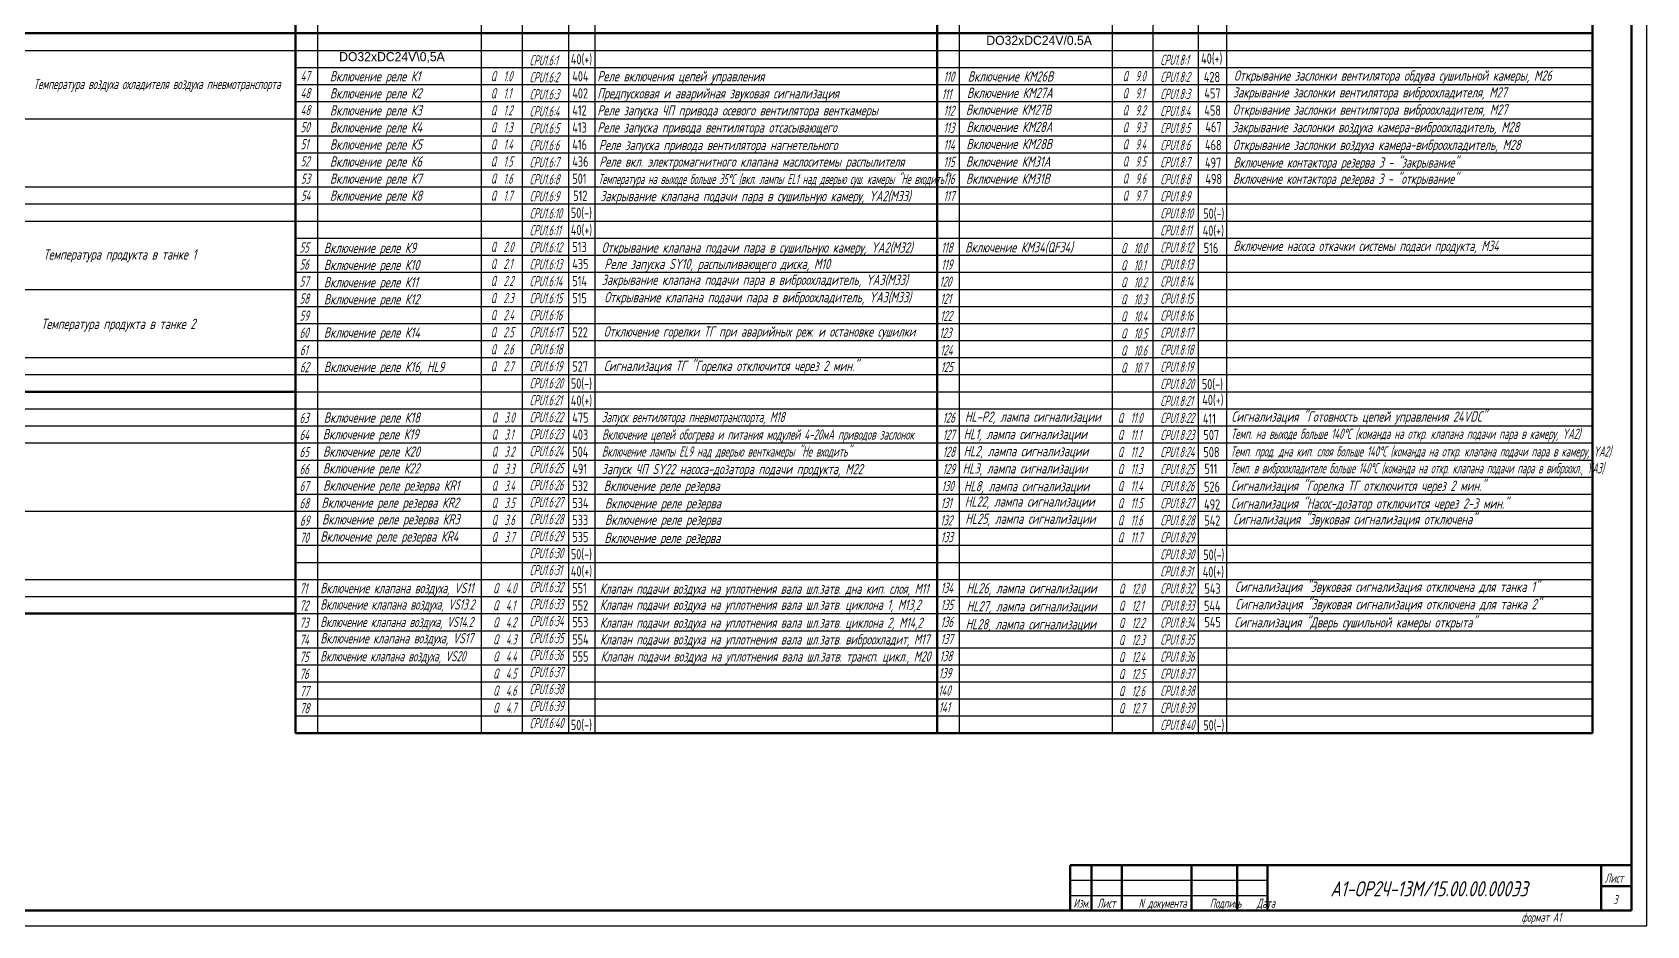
# Model space of a CAD drawing. Header units: millimetres. Extents: x 14016 to 19364, y 4274 to 5404.
# Drawn here: x 17965 to 18497, y 4274 to 4568 of the extents above; entities that cross this region are included whole.
import ezdxf
from ezdxf.enums import TextEntityAlignment as Align

# ---------------------------------------------------------------- set-up
doc = ezdxf.new("R2010")
doc.units = ezdxf.units.MM
doc.header["$LTSCALE"] = 15
doc.linetypes.add('DOT', pattern=[0.25, 0, -0.25])
for name, color, linetype, lineweight in [('0.35 TEXT', 7, 'Continuous', 35), ('LWT 0.5', 7, 'Continuous', 50), ('LWT 0.6', 7, 'Continuous', 50)]:
    doc.layers.add(name, color=color, linetype=linetype, lineweight=lineweight)
doc.styles.add('33', font='gost.shx', dxfattribs={"width": 0.7, "oblique": 15, "height": 3.5})
doc.styles.add('35', font='gost.shx', dxfattribs={"width": 0.7, "oblique": 15, "height": 5})
doc.styles.add('OPSI', font='ISI-ROMANS_PL.SHX', dxfattribs={"height": 1.5})

msp = doc.modelspace()

# ---------------------------------------------------------------- linework, layer by layer
for p, q in [((18496.61, 4273.56, -0.02), (18496.61, 4867.56, -0.02)), ((18058.56, 4815.18, -0.02), (18058.56, 4337.05, -0.02)), ((18112.46, 4815.18, -0.02), (18112.46, 4337.05, -0.02)), ((18126.07, 4815.18, -0.02), (18126.07, 4337.05, -0.02)), ((18141.34, 4815.18, -0.02), (18141.34, 4337.05, -0.02)), ((18150.01, 4815.18, -0.02), (18150.01, 4337.05, -0.02)), ((18270.07, 4815.18, -0.02), (18270.07, 4337.05, -0.02)), ((18320.41, 4815.18, -0.02), (18320.41, 4337.05, -0.02)), ((18333.82, 4815.18, -0.02), (18333.82, 4337.05, -0.02)), ((18348.84, 4815.18, -0.02), (18348.84, 4337.05, -0.02)), ((18358.1, 4815.18, -0.02), (18358.1, 4337.05, -0.02)), ((17924.03, 4562.05, -0.02), (18051.3, 4562.05, -0.02)), ((17924.03, 4562.05, -0.02), (18051.3, 4562.05, -0.02)), ((18051.3, 4562.05, -0.02), (18112.46, 4562.05, -0.02)), ((18112.46, 4562.05, -0.02), (18262.81, 4562.05, -0.02)), ((18262.81, 4562.05, -0.02), (18326.74, 4562.05, -0.02)), ((18326.74, 4562.05, -0.02), (18478.74, 4562.05, -0.02)), ((18051.3, 4556.43, -0.02), (18112.46, 4556.43, -0.02)), ((18112.46, 4556.43, -0.02), (18262.81, 4556.43, -0.02)), ((18262.81, 4556.43, -0.02), (18478.74, 4556.43, -0.02)), ((18051.3, 4550.8, -0.02), (18112.46, 4550.8, -0.02)), ((18112.46, 4550.8, -0.02), (18262.81, 4550.8, -0.02)), ((18262.81, 4550.8, -0.02), (18326.74, 4550.8, -0.02)), ((18326.74, 4550.8, -0.02), (18478.74, 4550.8, -0.02)), ((18051.3, 4545.18, -0.02), (18112.46, 4545.18, -0.02)), ((18112.46, 4545.18, -0.02), (18262.81, 4545.18, -0.02)), ((18262.81, 4545.18, -0.02), (18326.74, 4545.18, -0.02)), ((18326.74, 4545.18, -0.02), (18478.74, 4545.18, -0.02)), ((17924.03, 4539.55, -0.02), (18051.3, 4539.55, -0.02)), ((17924.03, 4539.55, -0.02), (18051.3, 4539.55, -0.02)), ((18051.3, 4539.55, -0.02), (18112.46, 4539.55, -0.02)), ((18112.46, 4539.55, -0.02), (18262.81, 4539.55, -0.02)), ((18262.81, 4539.55, -0.02), (18326.74, 4539.55, -0.02)), ((18262.81, 4539.55, -0.02), (18326.74, 4539.55, -0.02)), ((18326.74, 4539.55, -0.02), (18478.74, 4539.55, -0.02)), ((18326.74, 4539.55, -0.02), (18478.74, 4539.55, -0.02)), ((18051.3, 4533.93, -0.02), (18112.46, 4533.93, -0.02)), ((18112.46, 4533.93, -0.02), (18262.81, 4533.93, -0.02)), ((18262.81, 4533.93, -0.02), (18326.74, 4533.93, -0.02)), ((18326.74, 4533.93, -0.02), (18478.74, 4533.93, -0.02)), ((18051.3, 4528.3, -0.02), (18112.46, 4528.3, -0.02)), ((18051.3, 4528.3, -0.02), (18112.46, 4528.3, -0.02)), ((18112.46, 4528.3, -0.02), (18262.81, 4528.3, -0.02)), ((18112.46, 4528.3, -0.02), (18262.81, 4528.3, -0.02)), ((18262.81, 4528.3, -0.02), (18326.74, 4528.3, -0.02)), ((18326.74, 4528.3, -0.02), (18478.74, 4528.3, -0.02)), ((18051.3, 4522.68, -0.02), (18112.46, 4522.68, -0.02)), ((18112.46, 4522.68, -0.02), (18262.81, 4522.68, -0.02)), ((18262.81, 4522.68, -0.02), (18326.74, 4522.68, -0.02)), ((18326.74, 4522.68, -0.02), (18478.74, 4522.68, -0.02)), ((17924.03, 4517.05, -0.02), (18051.3, 4517.05, -0.02)), ((18051.3, 4517.05, -0.02), (18112.46, 4517.05, -0.02)), ((18112.46, 4517.05, -0.02), (18262.81, 4517.05, -0.02)), ((18262.81, 4517.05, -0.02), (18326.74, 4517.05, -0.02)), ((18262.81, 4517.05, -0.02), (18326.74, 4517.05, -0.02)), ((18326.74, 4517.05, -0.02), (18478.74, 4517.05, -0.02)), ((18326.74, 4517.05, -0.02), (18478.74, 4517.05, -0.02)), ((17924.03, 4511.43, -0.02), (18051.3, 4511.43, -0.02)), ((18051.3, 4511.43, -0.02), (18112.46, 4511.43, -0.02)), ((18112.46, 4511.43, -0.02), (18262.81, 4511.43, -0.02)), ((18262.81, 4511.43, -0.02), (18326.74, 4511.43, -0.02)), ((18326.74, 4511.43, -0.02), (18478.74, 4511.43, -0.02)), ((17924.03, 4505.8, -0.02), (18051.3, 4505.8, -0.02)), ((18051.3, 4505.8, -0.02), (18112.46, 4505.8, -0.02)), ((18051.3, 4505.8, -0.02), (18112.46, 4505.8, -0.02)), ((18112.46, 4505.8, -0.02), (18262.81, 4505.8, -0.02)), ((18112.46, 4505.8, -0.02), (18262.81, 4505.8, -0.02)), ((18262.81, 4505.8, -0.02), (18326.74, 4505.8, -0.02)), ((18326.74, 4505.8, -0.02), (18478.74, 4505.8, -0.02)), ((18051.3, 4500.18, -0.02), (18112.46, 4500.18, -0.02)), ((18112.46, 4500.18, -0.02), (18262.81, 4500.18, -0.02)), ((18262.81, 4500.18, -0.02), (18326.74, 4500.18, -0.02)), ((18326.74, 4500.18, -0.02), (18478.74, 4500.18, -0.02)), ((18051.3, 4494.55, -0.02), (18112.46, 4494.55, -0.02)), ((18112.46, 4494.55, -0.02), (18262.81, 4494.55, -0.02)), ((18262.81, 4494.55, -0.02), (18326.74, 4494.55, -0.02)), ((18262.81, 4494.55, -0.02), (18326.74, 4494.55, -0.02)), ((18326.74, 4494.55, -0.02), (18478.74, 4494.55, -0.02)), ((18326.74, 4494.55, -0.02), (18478.74, 4494.55, -0.02)), ((18051.3, 4488.93, -0.02), (18112.46, 4488.93, -0.02)), ((18112.46, 4488.93, -0.02), (18262.81, 4488.93, -0.02)), ((18262.81, 4488.93, -0.02), (18326.74, 4488.93, -0.02)), ((18326.74, 4488.93, -0.02), (18478.74, 4488.93, -0.02)), ((17924.03, 4483.3, -0.02), (18051.3, 4483.3, -0.02)), ((18051.3, 4483.3, -0.02), (18112.46, 4483.3, -0.02)), ((18051.3, 4483.3, -0.02), (18112.46, 4483.3, -0.02)), ((18112.46, 4483.3, -0.02), (18262.81, 4483.3, -0.02)), ((18112.46, 4483.3, -0.02), (18262.81, 4483.3, -0.02)), ((18262.81, 4483.3, -0.02), (18326.74, 4483.3, -0.02)), ((18326.74, 4483.3, -0.02), (18478.74, 4483.3, -0.02)), ((18051.3, 4477.68, -0.02), (18112.46, 4477.68, -0.02)), ((18112.46, 4477.68, -0.02), (18262.81, 4477.68, -0.02)), ((18262.81, 4477.68, -0.02), (18326.74, 4477.68, -0.02)), ((18262.81, 4477.68, -0.02), (18326.74, 4477.68, -0.02)), ((18326.74, 4477.68, -0.02), (18478.74, 4477.68, -0.02)), ((18326.74, 4477.68, -0.02), (18478.74, 4477.68, -0.02)), ((18051.3, 4472.05, -0.02), (18112.46, 4472.05, -0.02)), ((18112.46, 4472.05, -0.02), (18262.81, 4472.05, -0.02)), ((18262.81, 4472.05, -0.02), (18326.74, 4472.05, -0.02)), ((18326.74, 4472.05, -0.02), (18478.74, 4472.05, -0.02)), ((18051.3, 4466.43, -0.02), (18112.46, 4466.43, -0.02)), ((18112.46, 4466.43, -0.02), (18262.81, 4466.43, -0.02)), ((18262.81, 4466.43, -0.02), (18326.74, 4466.43, -0.02)), ((18262.81, 4466.43, -0.02), (18326.74, 4466.43, -0.02)), ((18326.74, 4466.43, -0.02), (18478.74, 4466.43, -0.02)), ((18326.74, 4466.43, -0.02), (18478.74, 4466.43, -0.02)), ((17924.03, 4460.8, -0.02), (18051.3, 4460.8, -0.02)), ((18051.3, 4460.8, -0.02), (18112.46, 4460.8, -0.02)), ((18051.3, 4460.8, -0.02), (18112.46, 4460.8, -0.02)), ((18112.46, 4460.8, -0.02), (18262.81, 4460.8, -0.02)), ((18112.46, 4460.8, -0.02), (18262.81, 4460.8, -0.02)), ((18262.81, 4460.8, -0.02), (18326.74, 4460.8, -0.02)), ((18262.81, 4460.8, -0.02), (18326.74, 4460.8, -0.02)), ((18326.74, 4460.8, -0.02), (18478.74, 4460.8, -0.02)), ((18326.74, 4460.8, -0.02), (18478.74, 4460.8, -0.02)), ((17924.03, 4455.18, -0.02), (18051.3, 4455.18, -0.02)), ((18051.3, 4455.18, -0.02), (18112.46, 4455.18, -0.02)), ((18112.46, 4455.18, -0.02), (18262.81, 4455.18, -0.02)), ((18262.81, 4455.18, -0.02), (18326.74, 4455.18, -0.02)), ((18262.81, 4455.18, -0.02), (18326.74, 4455.18, -0.02)), ((18326.74, 4455.18, -0.02), (18478.74, 4455.18, -0.02)), ((18326.74, 4455.18, -0.02), (18478.74, 4455.18, -0.02)), ((18051.3, 4449.55, -0.02), (18262.81, 4449.55, -0.02)), ((18051.3, 4449.55, -0.02), (18112.46, 4449.55, -0.02)), ((18112.46, 4449.55, -0.02), (18262.81, 4449.55, -0.02)), ((18262.81, 4449.55, -0.02), (18326.74, 4449.55, -0.02)), ((18326.74, 4449.55, -0.02), (18478.74, 4449.55, -0.02)), ((17924.03, 4443.93, -0.02), (18051.3, 4443.93, -0.02)), ((18051.3, 4443.93, -0.02), (18112.46, 4443.93, -0.02)), ((18112.46, 4443.93, -0.02), (18262.81, 4443.93, -0.02)), ((18262.81, 4443.93, -0.02), (18478.74, 4443.93, -0.02)), ((17924.03, 4438.3, -0.02), (18051.3, 4438.3, -0.02)), ((18051.3, 4438.3, -0.02), (18112.46, 4438.3, -0.02)), ((18051.3, 4438.3, -0.02), (18112.46, 4438.3, -0.02)), ((18112.46, 4438.3, -0.02), (18262.81, 4438.3, -0.02)), ((18262.81, 4438.3, -0.02), (18326.74, 4438.3, -0.02)), ((18326.74, 4438.3, -0.02), (18478.74, 4438.3, -0.02)), ((17864.28, 4432.68, -0.02), (18051.3, 4432.68, -0.02)), ((18051.3, 4432.68, -0.02), (18112.46, 4432.68, -0.02)), ((18112.46, 4432.68, -0.02), (18262.81, 4432.68, -0.02)), ((18262.81, 4432.68, -0.02), (18326.74, 4432.68, -0.02)), ((18326.74, 4432.68, -0.02), (18478.74, 4432.68, -0.02)), ((18051.3, 4427.05, -0.02), (18112.46, 4427.05, -0.02)), ((18112.46, 4427.05, -0.02), (18262.81, 4427.05, -0.02)), ((18262.81, 4427.05, -0.02), (18326.74, 4427.05, -0.02)), ((18262.81, 4427.05, -0.02), (18326.74, 4427.05, -0.02)), ((18326.74, 4427.05, -0.02), (18478.74, 4427.05, -0.02)), ((18326.74, 4427.05, -0.02), (18478.74, 4427.05, -0.02)), ((18051.3, 4421.43, -0.02), (18112.46, 4421.43, -0.02)), ((18112.46, 4421.43, -0.02), (18262.81, 4421.43, -0.02)), ((18262.81, 4421.43, -0.02), (18326.74, 4421.43, -0.02)), ((18326.74, 4421.43, -0.02), (18478.74, 4421.43, -0.02)), ((18051.3, 4415.8, -0.02), (18112.46, 4415.8, -0.02)), ((18051.3, 4415.8, -0.02), (18112.46, 4415.8, -0.02)), ((18112.46, 4415.8, -0.02), (18262.81, 4415.8, -0.02)), ((18262.81, 4415.8, -0.02), (18326.74, 4415.8, -0.02)), ((18326.74, 4415.8, -0.02), (18478.74, 4415.8, -0.02)), ((17924.03, 4410.18, -0.02), (18051.3, 4410.18, -0.02)), ((18051.3, 4410.18, -0.02), (18112.46, 4410.18, -0.02)), ((18112.46, 4410.18, -0.02), (18262.81, 4410.18, -0.02)), ((18262.81, 4410.18, -0.02), (18326.74, 4410.18, -0.02)), ((18326.74, 4410.18, -0.02), (18478.74, 4410.18, -0.02)), ((18051.3, 4404.55, -0.02), (18112.46, 4404.55, -0.02)), ((18112.46, 4404.55, -0.02), (18262.81, 4404.55, -0.02)), ((18262.81, 4404.55, -0.02), (18326.74, 4404.55, -0.02)), ((18262.81, 4404.55, -0.02), (18326.74, 4404.55, -0.02)), ((18326.74, 4404.55, -0.02), (18478.74, 4404.55, -0.02)), ((18326.74, 4404.55, -0.02), (18478.74, 4404.55, -0.02)), ((18051.3, 4398.93, -0.02), (18112.46, 4398.93, -0.02)), ((18112.46, 4398.93, -0.02), (18262.81, 4398.93, -0.02)), ((18262.81, 4398.93, -0.02), (18326.74, 4398.93, -0.02)), ((18326.74, 4398.93, -0.02), (18478.74, 4398.93, -0.02)), ((18051.3, 4393.3, -0.02), (18112.46, 4393.3, -0.02)), ((18051.3, 4393.3, -0.02), (18112.46, 4393.3, -0.02)), ((18112.46, 4393.3, -0.02), (18262.81, 4393.3, -0.02)), ((18112.46, 4393.3, -0.02), (18262.81, 4393.3, -0.02)), ((18262.81, 4393.3, -0.02), (18326.74, 4393.3, -0.02)), ((18326.74, 4393.3, -0.02), (18478.74, 4393.3, -0.02)), ((17924.03, 4387.68, -0.02), (18051.3, 4387.68, -0.02)), ((18051.3, 4387.68, -0.02), (18112.46, 4387.68, -0.02)), ((18112.46, 4387.68, -0.02), (18262.81, 4387.68, -0.02)), ((18262.81, 4387.68, -0.02), (18326.74, 4387.68, -0.02)), ((18326.74, 4387.68, -0.02), (18478.74, 4387.68, -0.02)), ((17924.03, 4382.05, -0.02), (18051.3, 4382.05, -0.02)), ((18051.3, 4382.05, -0.02), (18112.46, 4382.05, -0.02)), ((18112.46, 4382.05, -0.02), (18262.81, 4382.05, -0.02)), ((18262.81, 4382.05, -0.02), (18326.74, 4382.05, -0.02)), ((18262.81, 4382.05, -0.02), (18326.74, 4382.05, -0.02)), ((18326.74, 4382.05, -0.02), (18478.74, 4382.05, -0.02)), ((18326.74, 4382.05, -0.02), (18478.74, 4382.05, -0.02)), ((18051.3, 4376.43, -0.02), (18112.46, 4376.43, -0.02)), ((18112.46, 4376.43, -0.02), (18262.81, 4376.43, -0.02)), ((18262.81, 4376.43, -0.02), (18326.74, 4376.43, -0.02)), ((18326.74, 4376.43, -0.02), (18478.74, 4376.43, -0.02)), ((18051.3, 4370.8, -0.02), (18112.46, 4370.8, -0.02)), ((18051.3, 4370.8, -0.02), (18112.46, 4370.8, -0.02)), ((18112.46, 4370.8, -0.02), (18262.81, 4370.8, -0.02)), ((18112.46, 4370.8, -0.02), (18262.81, 4370.8, -0.02)), ((18262.81, 4370.8, -0.02), (18326.74, 4370.8, -0.02)), ((18326.74, 4370.8, -0.02), (18478.74, 4370.8, -0.02)), ((18051.3, 4365.18, -0.02), (18112.46, 4365.18, -0.02)), ((18112.46, 4365.18, -0.02), (18262.81, 4365.18, -0.02)), ((18262.81, 4365.18, -0.02), (18326.74, 4365.18, -0.02)), ((18262.81, 4365.18, -0.02), (18326.74, 4365.18, -0.02)), ((18326.74, 4365.18, -0.02), (18478.74, 4365.18, -0.02)), ((18326.74, 4365.18, -0.02), (18478.74, 4365.18, -0.02)), ((18051.3, 4359.55, -0.02), (18112.46, 4359.55, -0.02)), ((18112.46, 4359.55, -0.02), (18262.81, 4359.55, -0.02)), ((18262.81, 4359.55, -0.02), (18326.74, 4359.55, -0.02)), ((18326.74, 4359.55, -0.02), (18478.74, 4359.55, -0.02)), ((18051.3, 4353.93, -0.02), (18112.46, 4353.93, -0.02)), ((18051.3, 4353.93, -0.02), (18112.46, 4353.93, -0.02)), ((18112.46, 4353.93, -0.02), (18262.81, 4353.93, -0.02)), ((18262.81, 4353.93, -0.02), (18326.74, 4353.93, -0.02)), ((18262.81, 4353.93, -0.02), (18326.74, 4353.93, -0.02)), ((18326.74, 4353.93, -0.02), (18478.74, 4353.93, -0.02)), ((18326.74, 4353.93, -0.02), (18478.74, 4353.93, -0.02)), ((18051.3, 4348.3, -0.02), (18112.46, 4348.3, -0.02)), ((18112.46, 4348.3, -0.02), (18262.81, 4348.3, -0.02)), ((18112.46, 4348.3, -0.02), (18262.81, 4348.3, -0.02)), ((18262.81, 4348.3, -0.02), (18326.74, 4348.3, -0.02)), ((18262.81, 4348.3, -0.02), (18326.74, 4348.3, -0.02)), ((18326.74, 4348.3, -0.02), (18478.74, 4348.3, -0.02)), ((18326.74, 4348.3, -0.02), (18478.74, 4348.3, -0.02)), ((18051.3, 4342.68, -0.02), (18112.46, 4342.68, -0.02)), ((18112.46, 4342.68, -0.02), (18262.81, 4342.68, -0.02)), ((18262.81, 4342.68, -0.02), (18326.74, 4342.68, -0.02)), ((18262.81, 4342.68, -0.02), (18326.74, 4342.68, -0.02)), ((18326.74, 4342.68, -0.02), (18478.74, 4342.68, -0.02)), ((18326.74, 4342.68, -0.02), (18478.74, 4342.68, -0.02)), ((18306.61, 4288.56, -0.02), (18371.61, 4288.56, -0.02)), ((18306.61, 4283.56, -0.02), (18371.61, 4283.56, -0.02)), ((17655.61, 4273.56, -0.02), (18496.61, 4273.56, -0.02))]:
    msp.add_line(p, q)
at = {"layer": 'LWT 0.5'}
for p, q in [((18051.3, 4815.18, -0.02), (18051.3, 4337.05, -0.02)), ((18051.3, 4815.18, -0.02), (18051.3, 4337.05, -0.02)), ((18262.81, 4815.18, -0.02), (18262.81, 4337.05, -0.02)), ((18262.81, 4815.18, -0.02), (18262.81, 4337.05, -0.02)), ((18478.74, 4815.18, -0.02), (18478.74, 4337.05, -0.02)), ((17924.03, 4567.68, -0.02), (18051.3, 4567.68, -0.02)), ((18051.3, 4567.68, -0.02), (18103.24, 4567.68, -0.02)), ((18103.24, 4567.68, -0.02), (18262.81, 4567.68, -0.02)), ((18262.81, 4567.68, -0.02), (18326.74, 4567.68, -0.02)), ((18326.74, 4567.68, -0.02), (18478.74, 4567.68, -0.02)), ((17924.03, 4449.55, -0.02), (18051.3, 4449.55, -0.02)), ((17924.03, 4376.43, -0.02), (18051.3, 4376.43, -0.02)), ((18051.3, 4337.05, -0.02), (18262.81, 4337.05, -0.02)), ((18262.81, 4337.05, -0.02), (18326.74, 4337.05, -0.02)), ((18326.74, 4337.05, -0.02), (18478.74, 4337.05, -0.02))]:
    msp.add_line(p, q, dxfattribs=at)
at = {"layer": 'LWT 0.6'}
for p, q in [((18491.61, 4862.56, -0.02), (18491.61, 4278.56, -0.02)), ((18306.61, 4278.56, -0.02), (18306.61, 4293.56, -0.02)), ((18306.61, 4293.56, -0.02), (18491.61, 4293.56, -0.02)), ((18313.61, 4293.56, -0.02), (18313.61, 4278.56, -0.02)), ((18323.61, 4293.56, -0.02), (18323.61, 4278.56, -0.02)), ((18346.61, 4293.56, -0.02), (18346.61, 4278.56, -0.02)), ((18361.61, 4293.56, -0.02), (18361.61, 4278.56, -0.02)), ((18371.61, 4293.56, -0.02), (18371.61, 4278.56, -0.02)), ((18481.61, 4293.56, -0.02), (18481.61, 4278.56, -0.02)), ((18481.61, 4286.56, -0.02), (18491.61, 4286.56, -0.02)), ((18491.61, 4278.56, -0.02), (17675.61, 4278.56, -0.02))]:
    msp.add_line(p, q, dxfattribs=at)

# ---------------------------------------------------------------- texts
at = {"linetype": 'DOT', "char_height": 3, "width": 43.9347, "attachment_point": 1, "style": 'OPSI'}
for s, insert in [('DO32xDC24V/0.5A', (18278.99, 4566.87, -0.04)), ('DO32xDC24V\\\\0,5A', (18065.71, 4561.48, -0.02))]:
    msp.add_mtext(s, dxfattribs=dict(at, insert=insert))
at = {"layer": '0.35 TEXT', "style": '33', "width": 0.9}
for s, p in [('40(+)', (18142.06, 4557.45, -0.02)), ('40(+)', (18349.77, 4557.67, -0.02)), ('404', (18142.54, 4551.82, -0.02)), ('428', (18350.67, 4551.58, -0.02)), ('402', (18142.54, 4546.2, -0.02)), ('457', (18350.83, 4546.2, -0.02)), ('412', (18142.54, 4540.57, -0.02)), ('458', (18350.83, 4540.57, -0.02)), ('413', (18142.54, 4534.95, -0.02)), ('467', (18351.18, 4535.08, -0.02)), ('416', (18142.54, 4529.32, -0.02)), ('468', (18351.05, 4529.15, -0.02)), ('436', (18142.54, 4523.7, -0.02)), ('497', (18351.05, 4523.33, -0.02)), ('501', (18142.54, 4518.07, -0.02)), ('498', (18351.18, 4517.99, -0.02)), ('512', (18142.84, 4512.45, -0.02)), ('50(-)', (18142.06, 4506.82, -0.02)), ('50(-)', (18350.45, 4506.57, -0.02)), ('40(+)', (18142.06, 4501.2, -0.02)), ('40(+)', (18350.29, 4500.95, -0.02)), ('513', (18142.54, 4495.57, -0.02)), ('516', (18350.63, 4495.27, -0.02)), ('435', (18142.54, 4489.95, -0.02)), ('514', (18142.54, 4484.32, -0.02)), ('515', (18142.54, 4478.7, -0.02)), ('522', (18142.54, 4467.45, -0.02)), ('527', (18142.54, 4456.2, -0.02)), ('50(-)', (18142.06, 4450.57, -0.02)), ('50(-)', (18350, 4450.37, -0.02)), ('40(+)', (18142.06, 4444.95, -0.02)), ('40(+)', (18350.14, 4445.17, -0.02)), ('475', (18142.54, 4439.32, -0.02)), ('403', (18142.54, 4433.7, -0.02)), ('411', (18350.36, 4438.98, -0.02)), ('507', (18350.52, 4433.6, -0.02)), ('504', (18142.54, 4428.07, -0.02)), ('508', (18350.52, 4427.97, -0.02)), ('491', (18142.54, 4422.45, -0.02)), ('511', (18350.87, 4422.48, -0.02)), ('532', (18142.54, 4416.82, -0.02)), ('526', (18350.74, 4416.55, -0.02)), ('534', (18142.54, 4411.2, -0.02)), ('492', (18350.74, 4410.73, -0.02)), ('533', (18142.54, 4405.6, -0.02)), ('542', (18350.8, 4405.4, -0.02)), ('535', (18142.54, 4399.97, -0.02)), ('50(-)', (18142.06, 4394.32, -0.02)), ('50(-)', (18350.45, 4394.13, -0.02)), ('40(+)', (18142.06, 4388.7, -0.02)), ('40(+)', (18350.29, 4388.5, -0.02)), ('551', (18142.54, 4383.13, -0.02)), ('543', (18350.87, 4382.99, -0.02)), ('552', (18142.54, 4377.44, -0.02)), ('544', (18350.75, 4377.31, -0.02)), ('553', (18142.54, 4371.94, -0.02)), ('545', (18350.87, 4371.92, -0.02)), ('554', (18142.54, 4366.24, -0.02)), ('555', (18142.54, 4360.57, -0.02)), ('50(-)', (18142.06, 4338.07, -0.02)), ('50(-)', (18350.45, 4337.92, -0.02))]:
    msp.add_text(s, height=3.375, dxfattribs=at).set_placement(p)
at = {"layer": '0.35 TEXT', "style": '33', "oblique": 15}
for s, height, width, p in [('47', 3.375, 0.774574, (18052.97, 4551.93, -0.02)), ('Реле включения цепей управления', 3.375, 0.9, (18150.78, 4551.85, -0.02)), ('110', 3.375, 0.774574, (18264.84, 4551.74, -0.02)), ('Открывание заслонки вентилятора обдува сушильной камеры, M26', 3.375, 0.9, (18360.59, 4552.08, -0.02)), ('Температура воздуха охладителя воздуха пневмотранспорта', 3.375, 0.790879, (17964.97, 4549.29, -0.02)), ('48', 3.375, 0.774574, (18052.97, 4546.3, -0.02)), ('Предпусковая и аварийная звуковая сигнализация', 3.375, 0.9, (18150.78, 4546.23, -0.02)), ('111', 3.375, 0.774574, (18264.25, 4545.93, -0.02)), ('Закрывание заслонки вентилятора виброохладителя, M27', 3.375, 0.9, (18360.22, 4546.54, -0.02)), ('48', 3.375, 0.774574, (18052.97, 4540.68, -0.02)), ('Реле запуска ЧП привода осевого вентилятора венткамеры', 3.375, 0.9, (18150.78, 4540.6, -0.02)), ('112', 3.375, 0.774574, (18264.84, 4540.49, -0.02)), ('Открывание заслонки вентилятора виброохладителя, M27', 3.375, 0.9, (18360.22, 4540.86, -0.02)), ('50', 3.375, 0.774574, (18052.97, 4535.05, -0.02)), ('Реле запуска привода вентилятора отсасывающего', 3.375, 0.9, (18150.78, 4534.98, -0.02)), ('113', 3.375, 0.774574, (18264.84, 4534.86, -0.02)), ('Закрывание заслонки воздуха камера-виброохладитель, M28', 3.375, 0.9, (18359.94, 4535.07, -0.02)), ('51', 3.375, 0.774574, (18052.97, 4529.43, -0.02)), ('Реле запуска привода вентилятора нагнетельного', 3.375, 0.9, (18151.28, 4529.17, -0.02)), ('114', 3.375, 0.774574, (18264.84, 4529.24, -0.02)), ('Открывание заслонки воздуха камера-виброохладитель, M28', 3.375, 0.9, (18360.21, 4529.23, -0.02)), ('52', 3.375, 0.774574, (18052.97, 4523.8, -0.02)), ('Реле вкл. электромагнитного клапана маслоситемы распылителя', 3.375, 0.883738, (18151.44, 4523.7, -0.02)), ('115', 3.375, 0.774574, (18264.84, 4523.61, -0.02)), ('Включение контактора резерва 3 - "закрывание"', 3.375, 0.863188, (18360.42, 4523.43, -0.02)), ('53', 3.375, 0.774574, (18053.1, 4518.09, -0.02)), ('Температура на выходе больше 35%%DС (вкл. лампы EL1 над дверью суш. камеры "Не входить")', 3.375, 0.695848, (18151.05, 4517.97, -0.02)), ('116', 3.375, 0.774574, (18264.84, 4517.99, -0.02)), ('Включение контактора резерва 3 - "открывание"', 3.375, 0.863188, (18360.27, 4518.05, -0.02)), ('54', 3.375, 0.774574, (18053.1, 4512.47, -0.02)), ('Закрывание клапана подачи пара в сушильную камеру, YA2(M33)', 3.375, 0.9, (18151.7, 4512.35, -0.02)), ('117', 3.375, 0.774574, (18264.84, 4512.36, -0.02)), ('Температура продукта в танке 1', 3.375, 0.9, (17968.24, 4493.11, -0.02)), ('55', 3.375, 0.774574, (18052.65, 4495.44, -0.02)), ('Открывание клапана подачи пара в сушильную камеру, YA2(M32)', 3.375, 0.9, (18152.21, 4495.4, -0.02)), ('118', 3.375, 0.774574, (18264.1, 4495.4, -0.02)), ('Включение насоса откачки системы подаси продукта, М34', 3.375, 0.863188, (18360.42, 4495.94, -0.02)), ('56', 3.375, 0.774574, (18052.65, 4489.81, -0.02)), ('Реле запуска SY10, распыливающего диска, M10', 3.375, 0.9, (18153.12, 4489.99, -0.02)), ('119', 3.375, 0.774574, (18264.1, 4489.77, -0.02)), ('57', 3.375, 0.774574, (18052.65, 4484.19, -0.02)), ('Закрывание клапана подачи пара в виброохладитель, YA3(M33)', 3.375, 0.9, (18152.23, 4484.76, -0.02)), ('120', 3.375, 0.774574, (18263.51, 4484.15, -0.02)), ('58', 3.375, 0.774574, (18052.65, 4478.56, -0.02)), ('Открывание клапана подачи пара в виброохладитель, YA3(M33)', 3.375, 0.9, (18153.1, 4479.02, -0.02)), ('121', 3.375, 0.774574, (18263.81, 4478.52, -0.02)), ('59', 3.375, 0.774574, (18052.65, 4472.94, -0.02)), ('122', 3.375, 0.774574, (18263.76, 4472.86, -0.02)), ('Температура продукта в танке 2', 3.375, 0.9, (17967.52, 4470.24, -0.02)), ('60', 3.375, 0.774574, (18052.65, 4467.31, -0.02)), ('Отключение горелки ТГ при аварийных реж. и остановке сушилки', 3.375, 0.881079, (18152.91, 4467.71, -0.02)), ('123', 3.375, 0.774574, (18263.46, 4467.27, -0.02)), ('61', 3.375, 0.774574, (18052.78, 4461.6, -0.02)), ('124', 3.375, 0.774574, (18263.77, 4461.55, -0.02)), ('62', 3.375, 0.774574, (18052.78, 4455.98, -0.02)), ('Сигнализация ТГ "Горелка отключится через 2 мин."', 3.375, 0.9, (18152.95, 4456.39, -0.02)), ('125', 3.375, 0.774574, (18263.93, 4456.02, -0.02)), ('63', 3.375, 0.774574, (18052.65, 4439.24, -0.02)), ('Запуск вeнтилятора пневмотранспорта, М18', 3.375, 0.8, (18152.24, 4439.51, -0.02)), ('126', 3.375, 0.774574, (18264.58, 4439.32, -0.02)), ('Сигнализация "Готовность цепей управления 24VDC"', 3.375, 0.9, (18359.75, 4439.68, -0.02)), ('Включение цепей обогрева и питания модулей 4-20мА приводов заслонок', 3.375, 0.782647, (18152.33, 4433.76, -0.02)), ('Темп. на выходе больше 140%%DС (команда на откр. клапана подачи пара в камеру, YA2)', 3.375, 0.763544, (18359.57, 4434.01, -0.02)), ('64', 3.375, 0.774574, (18052.65, 4433.62, -0.02)), ('Включение лампы EL9 над дверью венткамеры "Не входить"', 3.375, 0.767092, (18152.28, 4428.17, -0.02)), ('127', 3.375, 0.774574, (18264.58, 4433.7, -0.02)), ('Темп. прод. дна кип. слоя больше 140%%DС (команда на откр. клапана подачи пара в камеру, YA2)', 3.375, 0.723326, (18359.42, 4428.2, -0.02)), ('65', 3.375, 0.774574, (18052.65, 4427.99, -0.02)), ('128', 3.375, 0.774574, (18264.58, 4428.07, -0.02)), ('66', 3.375, 0.774574, (18052.65, 4422.37, -0.02)), ('Запуск ЧП SY22 насоса-дозатора подачи продукта, М22', 3.375, 0.9, (18152.19, 4422.38, -0.02)), ('129', 3.375, 0.774574, (18264.58, 4422.45, -0.02)), ('Темп. в виброохладителе больше 140%%DС (команда на откр. клапана подачи пара в виброохл., YA3)', 3.375, 0.696994, (18359.42, 4422.67, -0.02)), ('67', 3.375, 0.774574, (18052.65, 4416.74, -0.02)), ('Включение реле резерва', 3.375, 0.9, (18152.91, 4416.86, -0.02)), ('130', 3.375, 0.774574, (18264.23, 4416.79, -0.02)), ('Сигнализация "Горелка ТГ отключится через 2 мин."', 3.375, 0.9, (18359.62, 4416.88, -0.02)), ('68', 3.375, 0.774574, (18052.65, 4411.12, -0.02)), ('Включение реле резерва', 3.375, 0.9, (18153.31, 4411.07, -0.02)), ('131', 3.375, 0.774574, (18263.93, 4411.2, -0.02)), ('Сигнализация "Насос-дозатор отключится через 2-3 мин."', 3.375, 0.9, (18359.61, 4411.02, -0.02)), ('69', 3.375, 0.774574, (18052.78, 4405.41, -0.02)), ('Включение реле резерва', 3.375, 0.9, (18153.31, 4405.68, -0.02)), ('132', 3.375, 0.774574, (18263.77, 4405.47, -0.02)), ('Сигнализация "Звуковая сигнализация отключена"', 3.375, 0.9, (18360.31, 4405.85, -0.02)), ('70', 3.375, 0.774574, (18052.78, 4399.78, -0.02)), ('Включение реле резерва', 3.375, 0.9, (18153.11, 4399.68, -0.02)), ('133', 3.375, 0.774574, (18263.93, 4399.95, -0.02)), ('71', 3.375, 0.774574, (18052.65, 4383, -0.02)), ('Клапан подачи воздуха на уплотнения вала шл.затв. дна кип. слоя, М11', 3.375, 0.863188, (18151.58, 4382.94, -0.02)), ('134', 3.375, 0.774574, (18263.92, 4383.24, -0.02)), ('Сигнализация "Звуковая сигнализация отключена для танка 1"', 3.375, 0.9, (18360.9, 4383.58, -0.02)), ('72', 3.375, 0.774574, (18052.65, 4377.38, -0.02)), ('Клапан подачи воздуха на уплотнения вала шл.затв. циклона 1, М13,2', 3.375, 0.863188, (18151.62, 4377.67, -0.02)), ('135', 3.375, 0.774574, (18263.92, 4377.62, -0.02)), ('Сигнализация "Звуковая сигнализация отключена для танка 2"', 3.375, 0.9, (18361.05, 4377.84, -0.02)), ('73', 3.375, 0.774574, (18052.65, 4371.75, -0.02)), ('Клапан подачи воздуха на уплотнения вала шл.затв. циклона 2, М14,2', 3.375, 0.863188, (18151.62, 4371.74, -0.02)), ('136', 3.375, 0.774574, (18263.92, 4371.99, -0.02)), ('Сигнализация "Дверь сушильной камеры открыта"', 3.375, 0.9, (18360.72, 4371.86, -0.02)), ('74', 3.375, 0.774574, (18052.65, 4366.13, -0.02)), ('Клапан подачи воздуха на уплотнения вала шл.затв. виброохладит, М17', 3.375, 0.863188, (18151.63, 4366.24, -0.02)), ('137', 3.375, 0.774574, (18263.92, 4366.37, -0.02)), ('75', 3.375, 0.774574, (18052.65, 4360.5, -0.02)), ('Клапан подачи воздуха на уплотнения вала шл.затв. трансп. цикл., М20', 3.375, 0.863188, (18151.89, 4360.62, -0.02)), ('138', 3.375, 0.774574, (18263.58, 4360.71, -0.02)), ('76', 3.375, 0.774574, (18052.65, 4354.88, -0.02)), ('139', 3.375, 0.774574, (18263.28, 4355.12, -0.02)), ('77', 3.375, 0.774574, (18052.78, 4349.17, -0.02)), ('140', 3.375, 0.774574, (18263.11, 4349.39, -0.02)), ('78', 3.375, 0.774574, (18052.78, 4343.55, -0.02)), ('141', 3.375, 0.774574, (18263.28, 4343.87, -0.02)), ('Лист', 3, 0.8, (18482.83, 4287.76, -0.02)), ('3', 3, 0.8, (18485.57, 4280.67, -0.02)), ('Изм.  Лист      N документа      Подпись    Дата', 3, 0.8, (18307.67, 4279.47, -0.02)), ('формат А1', 3, 0.8, (18455.35, 4274.85, -0.02))]:
    msp.add_text(s, height=height, dxfattribs=dict(at, width=width)).set_placement(p)
at = {"layer": '0.35 TEXT', "color": 5, "style": '33', "oblique": 15}
for s, width, p in [('Включение реле К1', 0.9, (18062.65, 4551.85, -0.02)), ('Включение КМ26В', 0.9, (18272.88, 4551.79, -0.02)), ('Включение реле К2', 0.9, (18062.65, 4546.23, -0.02)), ('Включение КМ27А', 0.9, (18272.6, 4546.37, -0.02)), ('Включение реле К3', 0.9, (18062.65, 4540.6, -0.02)), ('Включение КМ27В', 0.9, (18272.25, 4540.83, -0.02)), ('Включение реле К4', 0.9, (18062.65, 4534.98, -0.02)), ('Включение КМ28А', 0.9, (18272.4, 4535.14, -0.02)), ('Включение КМ28В', 0.9, (18272.4, 4529.51, -0.02)), ('Включение реле К5', 0.9, (18062.65, 4529.35, -0.02)), ('Включение реле К6', 0.9, (18062.65, 4523.73, -0.02)), ('Включение КМ31А', 0.9, (18272.26, 4523.71, -0.02)), ('Включение реле К7', 0.9, (18062.65, 4518.1, -0.02)), ('Включение КМ31В', 0.9, (18272.26, 4518.08, -0.02)), ('Включение реле К8', 0.9, (18062.65, 4512.48, -0.02)), ('Включение реле К9', 0.9, (18060.68, 4495.28, -0.02)), ('Включение КМ34(QF34)', 0.9, (18272, 4495.46, -0.02)), ('Включение реле К10', 0.9, (18060.68, 4489.66, -0.02)), ('Включение реле К11', 0.9, (18060.68, 4483.96, -0.02)), ('Включение реле К12', 0.9, (18060.68, 4478.34, -0.02)), ('Включение реле К14', 0.9, (18060.68, 4467.38, -0.02)), ('Включение реле К16, HL9', 0.9, (18060.68, 4456.06, -0.02)), ('Включение реле К18', 0.9, (18060.65, 4439.35, -0.02)), ('HL-Р2, лампа сигнализации', 0.9, (18271.93, 4439.64, -0.02)), ('Включение реле К19', 0.9, (18060.31, 4433.85, -0.02)), ('HL1, лампа сигнализации', 0.9, (18271.49, 4433.91, -0.02)), ('Включение реле К20', 0.9, (18060.39, 4428.14, -0.02)), ('HL2, лампа сигнализации', 0.9, (18271.49, 4428.29, -0.02)), ('Включение реле К22', 0.9, (18060.31, 4422.62, -0.02)), ('HL3, лампа сигнализации', 0.9, (18271.16, 4422.6, -0.02)), ('Включение реле резерва КR1', 0.9, (18060.43, 4416.96, -0.02)), ('HL8, лампа сигнализации', 0.9, (18271.6, 4416.75, -0.02)), ('Включение реле резерва КR2', 0.9, (18059.88, 4411.3, -0.02)), ('HL22, лампа сигнализации', 0.9, (18271.89, 4411.68, -0.02)), ('Включение реле резерва КR3', 0.9, (18060.06, 4405.82, -0.02)), ('HL25, лампа сигнализации', 0.9, (18272.07, 4406.01, -0.02)), ('Включение реле резерва КR4', 0.9, (18059.51, 4400.15, -0.02)), ('Включение клапана воздуха, VS11', 0.864319, (18059.5, 4383.13, -0.02)), ('HL26, лампа сигнализации', 0.9, (18272.43, 4383.11, -0.02)), ('Включение клапана воздуха, VS13.2', 0.824283, (18059.5, 4377.75, -0.02)), ('HL27, лампа сигнализации', 0.9, (18272.5, 4377.17, -0.02)), ('Включение клапана воздуха, VS14.2', 0.815984, (18059.5, 4372, -0.02)), ('HL28, лампа сигнализации', 0.9, (18272.16, 4371.26, -0.02)), ('Включение клапана воздуха, VS17', 0.854469, (18059.5, 4366.62, -0.02)), ('Включение клапана воздуха, VS20', 0.805573, (18059.5, 4360.69, -0.02))]:
    msp.add_text(s, height=3.375, dxfattribs=dict(at, width=width)).set_placement(p)
at = {"layer": '0.35 TEXT', "style": '35', "oblique": 15, "width": 0.885568}
msp.add_text('А1-ОР2Ч-13М/15.00.00.000Э3', height=5, dxfattribs=at).set_placement((18392.34, 4283.23, -0.02), (18457.34, 4283.23, -0.02), align=Align.FIT)
at = {"layer": '0.35 TEXT', "char_height": 3.375, "width": 16.7661, "attachment_point": 1, "style": '33'}
for s, insert, line_spacing_factor in [('CPU1.6:1 CPU1.6:2 CPU1.6:3\\PCPU1.6:4\\PCPU1.6:5\\PCPU1.6:6\\PCPU1.6:7 CPU1.6:8 \\PCPU1.6:9\\PCPU1.6:10\\PCPU1.6:11 CPU1.6:12\\PCPU1.6:13\\PCPU1.6:14\\PCPU1.6:15 CPU1.6:16\\PCPU1.6:17\\PCPU1.6:18\\PCPU1.6:19\\PCPU1.6:20\\PCPU1.6:21\\PCPU1.6:22\\PCPU1.6:23 CPU1.6:24\\PCPU1.6:25\\PCPU1.6:26\\PCPU1.6:27 CPU1.6:28\\PCPU1.6:29\\PCPU1.6:30\\PCPU1.6:31 CPU1.6:32\\PCPU1.6:33\\PCPU1.6:34\\PCPU1.6:35 CPU1.6:36\\PCPU1.6:37\\PCPU1.6:38\\PCPU1.6:39\\PCPU1.6:40', (18128.41, 4560.48, -0.02), 0.995556), ('CPU1.8:1 CPU1.8:2 CPU1.8:3\\PCPU1.8:4\\PCPU1.8:5\\PCPU1.8:6\\PCPU1.8:7 CPU1.8:8 \\PCPU1.8:9\\PCPU1.8:10\\PCPU1.8:11 CPU1.8:12\\PCPU1.8:13\\PCPU1.8:14\\PCPU1.8:15 CPU1.8:16\\PCPU1.8:17\\PCPU1.8:18\\PCPU1.8:19\\PCPU1.8:20\\PCPU1.8:21\\PCPU1.8:22\\PCPU1.8:23 CPU1.8:24\\PCPU1.8:25\\PCPU1.8:26\\PCPU1.8:27 CPU1.8:28\\PCPU1.8:29\\PCPU1.8:30\\PCPU1.8:31 CPU1.8:32\\PCPU1.8:33\\PCPU1.8:34\\PCPU1.8:35 CPU1.8:36\\PCPU1.8:37\\PCPU1.8:38\\PCPU1.8:39\\PCPU1.8:40', (18336.29, 4560.63, -0.02), 0.998889)]:
    msp.add_mtext(s, dxfattribs=dict(at, insert=insert, line_spacing_factor=line_spacing_factor))
at = {"layer": '0.35 TEXT', "char_height": 3.375, "attachment_point": 1, "style": '33'}
for s, insert, width in [('Q  1.0 Q  1.1 Q  1.2 Q  1.3 Q  1.4 Q  1.5 Q  1.6 Q  1.7', (18115.64, 4555.25, -0.02), 8.2189), ('Q  9.0 Q  9.1 Q  9.2 Q  9.3 Q  9.4 Q  9.5 Q  9.6 Q  9.7', (18323.86, 4555.26, -0.02), 9.1951), ('Q  2.0 Q  2.1 Q  2.2 Q  2.3 Q  2.4 Q  2.5 Q  2.6 Q  2.7', (18115.61, 4499, -0.02), 7.7349), ('Q  10.0 Q  10.1 Q  10.2 Q  10.3 Q  10.4 Q  10.5 Q  10.6 Q  10.7', (18323.36, 4498.57, -0.02), 9.1951), ('Q  3.0 Q  3.1 Q  3.2 Q  3.3 Q  3.4 Q  3.5 Q  3.6 Q  3.7', (18115.93, 4442.75, -0.02), 8.1602), ('Q  11.0 Q  11.1 Q  11.2 Q  11.3 Q  11.4 Q  11.5 Q  11.6 Q  11.7', (18322.27, 4442.65, -0.02), 9.1951), ('Q  4.0 Q  4.1 Q  4.2 Q  4.3 Q  4.4 Q  4.5 Q  4.6 Q  4.7', (18116.43, 4386.5, -0.02), 8.9815), ('Q  12.0 Q  12.1 Q  12.2 Q  12.3 Q  12.4 Q  12.5 Q  12.6 Q  12.7', (18322.64, 4386.33, -0.02), 9.1951)]:
    msp.add_mtext(s, dxfattribs=dict(at, insert=insert, width=width))

doc.saveas('drawing.dxf')
